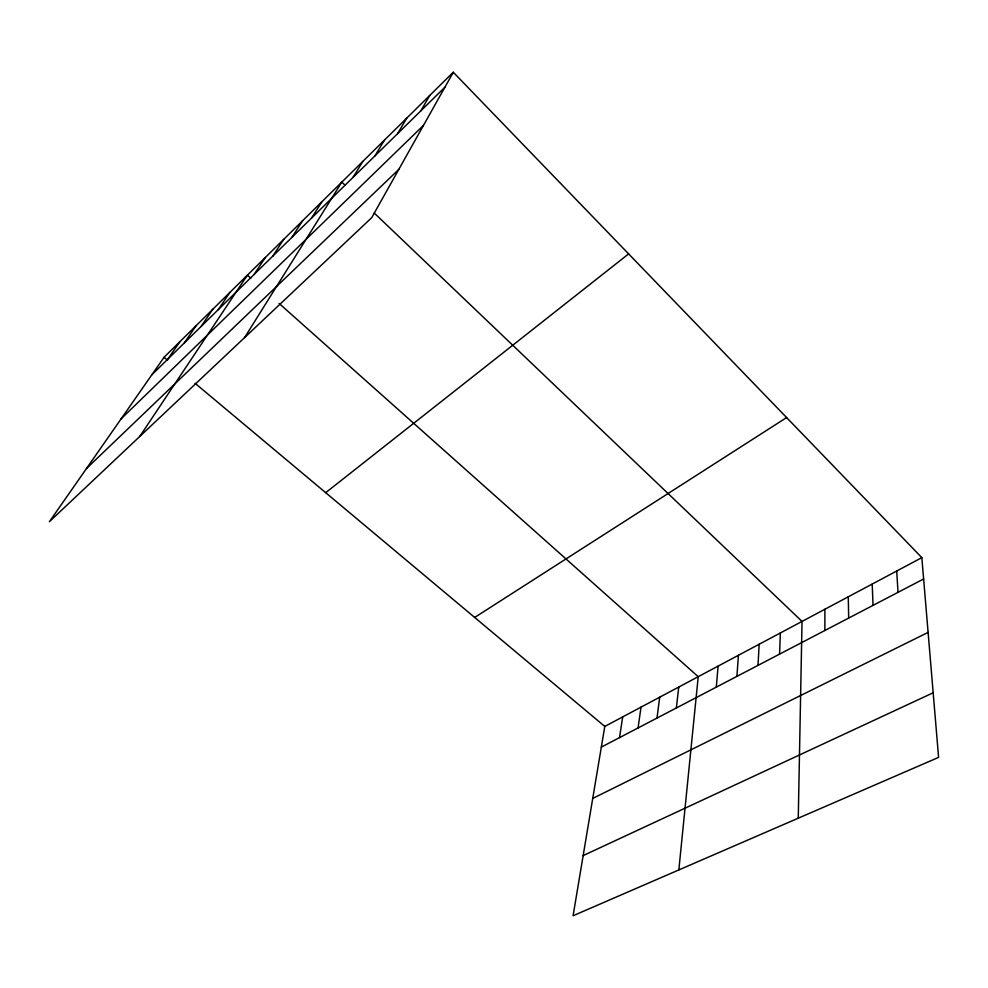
<?xml version="1.0" encoding="UTF-8"?>
<svg xmlns="http://www.w3.org/2000/svg" width="988" height="988" viewBox="0 0 988 988"><rect width="100%" height="100%" fill="white"/><g stroke="black" fill="none" stroke-linecap="round" stroke-linejoin="round"><path stroke-width="1.48" d="M824.881 630.48L824.881 609.263M798.255 818.188L802.034 621.415L374.205 213M779.581 654.118L780.359 632.962M758.018 665.356L759.155 644.25M736.937 676.36L738.407 655.291M716.3 687.129L718.091 666.11M678.842 869.934L698.22 676.694L279.085 303.415M676.348 707.964L678.756 687.055M657.008 718.066L659.688 697.195M638.063 727.946L641.014 707.136M619.501 737.628L622.712 716.88M921.829 557.652L604.792 726.427L573.089 915.753L938.6 757.376L921.829 557.652L453.294 72.248L164.057 357.286L49.4 521.701L371.71 217.681L453.294 72.248M420.888 110.804L429.706 95.503M397.596 133.652L406.784 118.078M374.983 155.845L384.517 140.024M353.012 177.408L362.88 161.353M244.567 337.612L341.823 182.101L345.047 185.176M311.492 218.138L321.94 201.688M291.868 237.404L302.575 220.781M272.762 256.151L283.704 239.38M254.138 274.429L265.315 257.498M139.74 436.486L247.383 275.17L250.791 278.208M218.311 309.59L229.895 292.411M201.07 326.509L212.828 309.219M184.237 343.021L196.18 325.632M167.824 359.126L179.927 341.65M151.806 374.847L444.872 87.253M121.141 418.826L423.481 125.377M86.475 468.534L398.781 169.417M325.694 492.679L628.627 253.891M474.685 617.451L786.609 417.566M601.322 747.113L923.619 578.98M592.738 798.428L928.103 632.394M583.167 855.583L933.178 692.773M164.057 357.286L167.515 360.188M195.093 383.295L604.792 726.427M896.709 571.027L898.018 592.331M872.206 584.069L873.046 605.348M848.272 596.814L848.68 618.068"/></g></svg>
